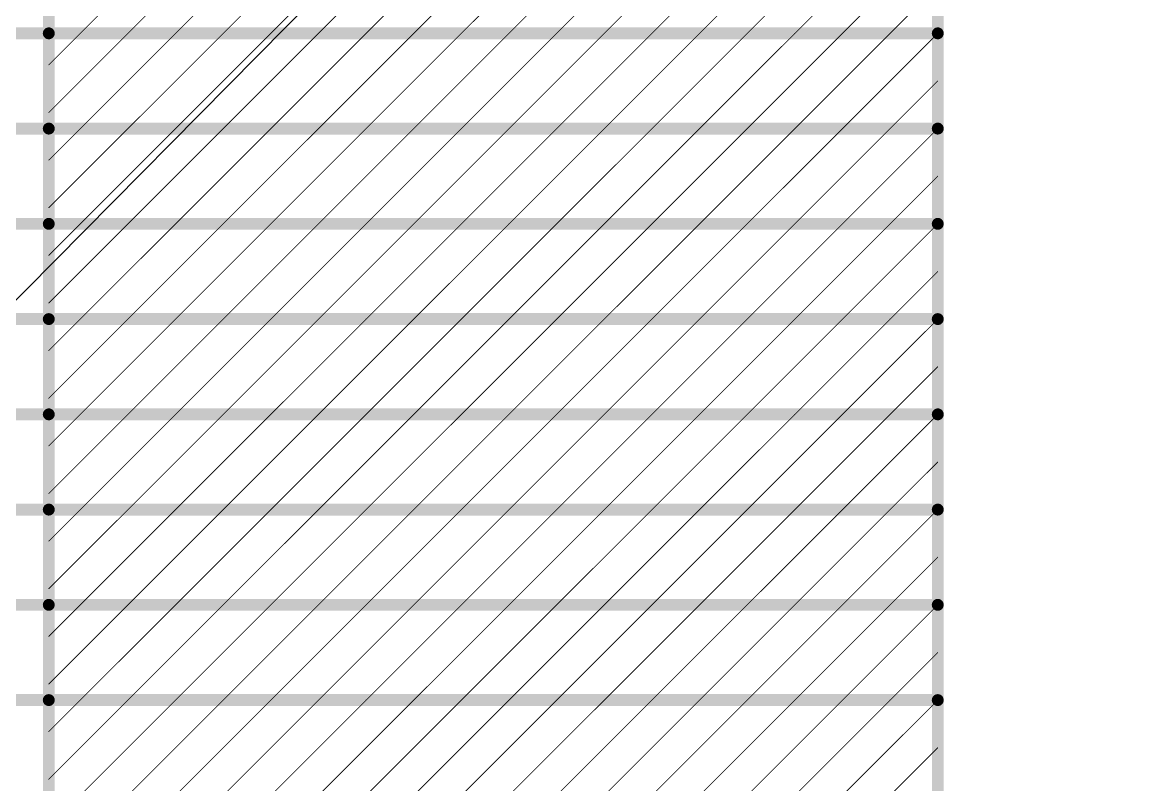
# Model space of a CAD drawing. Header units: inches. Extents: x 0 to 208, y 0 to 213.
# Drawn here: x 3.907 to 5.324, y 6.644 to 7.604 of the extents above; entities that cross this region are included whole.
import ezdxf

# ---------------------------------------------------------------- set-up
doc = ezdxf.new("R2010")
doc.units = ezdxf.units.IN
doc.header["$MEASUREMENT"] = 0
doc.layers.add('Bottom Solder', color=6, linetype='Continuous')
doc.layers.add('Dimensions', color=6, linetype='Continuous')

# ---------------------------------------------------------------- blocks, each defined once
blk = doc.blocks.new('P____PAK_SO_8_B_114')
at = {"layer": 'Bottom Solder'}
blk.add_line((-0.0166, 0.0862), (-209.7035, 207.3644), dxfattribs=at)

msp = doc.modelspace()

# ---------------------------------------------------------------- linework, layer by layer
at = {"layer": 'Dimensions'}
for points in [[(3.9397, 5.79, 0.015, 0.015, 0), (3.9397, 8.43, 0.015, 0.015, 0)], [(5.0594, 5.79, 0.015, 0.015, 0), (5.0594, 8.43, 0.015, 0.015, 0)], [(3.9794, 7.59, 0.001, 0.001, 0), (4.0994, 7.71, 0.001, 0.001, 0)], [(4.0394, 7.59, 0.001, 0.001, 0), (4.1594, 7.71, 0.001, 0.001, 0)], [(4.0994, 7.59, 0.001, 0.001, 0), (4.2194, 7.71, 0.001, 0.001, 0)], [(4.1594, 7.59, 0.001, 0.001, 0), (4.2794, 7.71, 0.001, 0.001, 0)], [(4.2194, 7.59, 0.001, 0.001, 0), (4.3394, 7.71, 0.001, 0.001, 0)], [(4.2794, 7.59, 0.001, 0.001, 0), (4.3994, 7.71, 0.001, 0.001, 0)], [(4.3394, 7.59, 0.001, 0.001, 0), (4.4594, 7.71, 0.001, 0.001, 0)], [(4.3994, 7.59, 0.001, 0.001, 0), (4.5194, 7.71, 0.001, 0.001, 0)], [(4.4594, 7.59, 0.001, 0.001, 0), (4.5794, 7.71, 0.001, 0.001, 0)], [(4.5194, 7.59, 0.001, 0.001, 0), (4.6394, 7.71, 0.001, 0.001, 0)], [(4.5794, 7.59, 0.001, 0.001, 0), (4.6994, 7.71, 0.001, 0.001, 0)], [(4.6394, 7.59, 0.001, 0.001, 0), (4.7594, 7.71, 0.001, 0.001, 0)], [(4.6994, 7.59, 0.001, 0.001, 0), (4.8194, 7.71, 0.001, 0.001, 0)], [(4.7594, 7.59, 0.001, 0.001, 0), (4.8794, 7.71, 0.001, 0.001, 0)], [(4.8194, 7.59, 0.001, 0.001, 0), (4.9394, 7.71, 0.001, 0.001, 0)], [(4.8794, 7.59, 0.001, 0.001, 0), (4.9994, 7.71, 0.001, 0.001, 0)], [(4.9394, 7.59, 0.001, 0.001, 0), (5.0594, 7.71, 0.001, 0.001, 0)], [(4.9994, 7.59, 0.001, 0.001, 0), (5.0594, 7.65, 0.001, 0.001, 0)], [(3.3698, 7.59, 0.015, 0.015, 0), (3.9397, 7.59, 0.015, 0.015, 0)], [(3.9397, 7.59, 0.015, 0.015, 0), (5.0594, 7.59, 0.015, 0.015, 0)], [(3.9397, 7.4903, 0.001, 0.001, 0), (4.0394, 7.59, 0.001, 0.001, 0)], [(3.9397, 7.5503, 0.001, 0.001, 0), (3.9794, 7.59, 0.001, 0.001, 0)], [(3.9794, 7.47, 0.001, 0.001, 0), (4.0994, 7.59, 0.001, 0.001, 0)], [(4.0394, 7.47, 0.001, 0.001, 0), (4.1594, 7.59, 0.001, 0.001, 0)], [(4.0994, 7.47, 0.001, 0.001, 0), (4.2194, 7.59, 0.001, 0.001, 0)], [(4.1594, 7.47, 0.001, 0.001, 0), (4.2794, 7.59, 0.001, 0.001, 0)], [(4.2194, 7.47, 0.001, 0.001, 0), (4.3394, 7.59, 0.001, 0.001, 0)], [(4.2794, 7.47, 0.001, 0.001, 0), (4.3994, 7.59, 0.001, 0.001, 0)], [(4.3394, 7.47, 0.001, 0.001, 0), (4.4594, 7.59, 0.001, 0.001, 0)], [(4.3994, 7.47, 0.001, 0.001, 0), (4.5194, 7.59, 0.001, 0.001, 0)], [(4.4594, 7.47, 0.001, 0.001, 0), (4.5794, 7.59, 0.001, 0.001, 0)], [(4.5194, 7.47, 0.001, 0.001, 0), (4.6394, 7.59, 0.001, 0.001, 0)], [(4.5794, 7.47, 0.001, 0.001, 0), (4.6994, 7.59, 0.001, 0.001, 0)], [(4.6394, 7.47, 0.001, 0.001, 0), (4.7594, 7.59, 0.001, 0.001, 0)], [(4.6994, 7.47, 0.001, 0.001, 0), (4.8194, 7.59, 0.001, 0.001, 0)], [(4.7594, 7.47, 0.001, 0.001, 0), (4.8794, 7.59, 0.001, 0.001, 0)], [(4.8194, 7.47, 0.001, 0.001, 0), (4.9394, 7.59, 0.001, 0.001, 0)], [(4.8794, 7.47, 0.001, 0.001, 0), (4.9994, 7.59, 0.001, 0.001, 0)], [(4.9394, 7.47, 0.001, 0.001, 0), (5.0594, 7.59, 0.001, 0.001, 0)], [(4.9994, 7.47, 0.001, 0.001, 0), (5.0594, 7.53, 0.001, 0.001, 0)], [(3.3698, 7.47, 0.015, 0.015, 0), (3.9397, 7.47, 0.015, 0.015, 0)], [(3.9397, 7.47, 0.015, 0.015, 0), (5.0594, 7.47, 0.015, 0.015, 0)], [(3.9397, 7.3703, 0.001, 0.001, 0), (4.0394, 7.47, 0.001, 0.001, 0)], [(3.9397, 7.4303, 0.001, 0.001, 0), (3.9794, 7.47, 0.001, 0.001, 0)], [(3.9794, 7.35, 0.001, 0.001, 0), (4.0994, 7.47, 0.001, 0.001, 0)], [(4.0394, 7.35, 0.001, 0.001, 0), (4.1594, 7.47, 0.001, 0.001, 0)], [(4.0994, 7.35, 0.001, 0.001, 0), (4.2194, 7.47, 0.001, 0.001, 0)], [(4.1594, 7.35, 0.001, 0.001, 0), (4.2794, 7.47, 0.001, 0.001, 0)], [(4.2194, 7.35, 0.001, 0.001, 0), (4.3394, 7.47, 0.001, 0.001, 0)], [(4.2794, 7.35, 0.001, 0.001, 0), (4.3994, 7.47, 0.001, 0.001, 0)], [(4.3394, 7.35, 0.001, 0.001, 0), (4.4594, 7.47, 0.001, 0.001, 0)], [(4.3994, 7.35, 0.001, 0.001, 0), (4.5194, 7.47, 0.001, 0.001, 0)], [(4.4594, 7.35, 0.001, 0.001, 0), (4.5794, 7.47, 0.001, 0.001, 0)], [(4.5194, 7.35, 0.001, 0.001, 0), (4.6394, 7.47, 0.001, 0.001, 0)], [(4.5794, 7.35, 0.001, 0.001, 0), (4.6994, 7.47, 0.001, 0.001, 0)], [(4.6394, 7.35, 0.001, 0.001, 0), (4.7594, 7.47, 0.001, 0.001, 0)], [(4.6994, 7.35, 0.001, 0.001, 0), (4.8194, 7.47, 0.001, 0.001, 0)], [(4.7594, 7.35, 0.001, 0.001, 0), (4.8794, 7.47, 0.001, 0.001, 0)], [(4.8194, 7.35, 0.001, 0.001, 0), (4.9394, 7.47, 0.001, 0.001, 0)], [(4.8794, 7.35, 0.001, 0.001, 0), (4.9994, 7.47, 0.001, 0.001, 0)], [(4.9394, 7.35, 0.001, 0.001, 0), (5.0594, 7.47, 0.001, 0.001, 0)], [(4.9994, 7.35, 0.001, 0.001, 0), (5.0594, 7.41, 0.001, 0.001, 0)], [(3.3698, 7.35, 0.015, 0.015, 0), (3.9397, 7.35, 0.015, 0.015, 0)], [(3.9397, 7.35, 0.015, 0.015, 0), (5.0594, 7.35, 0.015, 0.015, 0)], [(3.9397, 7.2503, 0.001, 0.001, 0), (4.0394, 7.35, 0.001, 0.001, 0)], [(3.9397, 7.3103, 0.001, 0.001, 0), (3.9794, 7.35, 0.001, 0.001, 0)], [(3.9794, 7.23, 0.001, 0.001, 0), (4.0994, 7.35, 0.001, 0.001, 0)], [(4.0394, 7.23, 0.001, 0.001, 0), (4.1594, 7.35, 0.001, 0.001, 0)], [(4.0994, 7.23, 0.001, 0.001, 0), (4.2194, 7.35, 0.001, 0.001, 0)], [(4.1594, 7.23, 0.001, 0.001, 0), (4.2794, 7.35, 0.001, 0.001, 0)], [(4.2194, 7.23, 0.001, 0.001, 0), (4.3394, 7.35, 0.001, 0.001, 0)], [(4.2794, 7.23, 0.001, 0.001, 0), (4.3994, 7.35, 0.001, 0.001, 0)], [(4.3394, 7.23, 0.001, 0.001, 0), (4.4594, 7.35, 0.001, 0.001, 0)], [(4.3994, 7.23, 0.001, 0.001, 0), (4.5194, 7.35, 0.001, 0.001, 0)], [(4.4594, 7.23, 0.001, 0.001, 0), (4.5794, 7.35, 0.001, 0.001, 0)], [(4.5194, 7.23, 0.001, 0.001, 0), (4.6394, 7.35, 0.001, 0.001, 0)], [(4.5794, 7.23, 0.001, 0.001, 0), (4.6994, 7.35, 0.001, 0.001, 0)], [(4.6394, 7.23, 0.001, 0.001, 0), (4.7594, 7.35, 0.001, 0.001, 0)], [(4.6994, 7.23, 0.001, 0.001, 0), (4.8194, 7.35, 0.001, 0.001, 0)], [(4.7594, 7.23, 0.001, 0.001, 0), (4.8794, 7.35, 0.001, 0.001, 0)], [(4.8194, 7.23, 0.001, 0.001, 0), (4.9394, 7.35, 0.001, 0.001, 0)], [(4.8794, 7.23, 0.001, 0.001, 0), (4.9994, 7.35, 0.001, 0.001, 0)], [(4.9394, 7.23, 0.001, 0.001, 0), (5.0594, 7.35, 0.001, 0.001, 0)], [(4.9994, 7.23, 0.001, 0.001, 0), (5.0594, 7.29, 0.001, 0.001, 0)], [(3.3698, 7.23, 0.015, 0.015, 0), (3.9397, 7.23, 0.015, 0.015, 0)], [(3.9397, 7.23, 0.015, 0.015, 0), (5.0594, 7.23, 0.015, 0.015, 0)], [(3.9397, 7.1303, 0.001, 0.001, 0), (4.0394, 7.23, 0.001, 0.001, 0)], [(3.9397, 7.1903, 0.001, 0.001, 0), (3.9794, 7.23, 0.001, 0.001, 0)], [(3.9794, 7.11, 0.001, 0.001, 0), (4.0994, 7.23, 0.001, 0.001, 0)], [(4.0394, 7.11, 0.001, 0.001, 0), (4.1594, 7.23, 0.001, 0.001, 0)], [(4.0994, 7.11, 0.001, 0.001, 0), (4.2194, 7.23, 0.001, 0.001, 0)], [(4.1594, 7.11, 0.001, 0.001, 0), (4.2794, 7.23, 0.001, 0.001, 0)], [(4.2194, 7.11, 0.001, 0.001, 0), (4.3394, 7.23, 0.001, 0.001, 0)], [(4.2794, 7.11, 0.001, 0.001, 0), (4.3994, 7.23, 0.001, 0.001, 0)], [(4.3394, 7.11, 0.001, 0.001, 0), (4.4594, 7.23, 0.001, 0.001, 0)], [(4.3994, 7.11, 0.001, 0.001, 0), (4.5194, 7.23, 0.001, 0.001, 0)], [(4.4594, 7.11, 0.001, 0.001, 0), (4.5794, 7.23, 0.001, 0.001, 0)], [(4.5194, 7.11, 0.001, 0.001, 0), (4.6394, 7.23, 0.001, 0.001, 0)], [(4.5794, 7.11, 0.001, 0.001, 0), (4.6994, 7.23, 0.001, 0.001, 0)], [(4.6394, 7.11, 0.001, 0.001, 0), (4.7594, 7.23, 0.001, 0.001, 0)], [(4.6994, 7.11, 0.001, 0.001, 0), (4.8194, 7.23, 0.001, 0.001, 0)], [(4.7594, 7.11, 0.001, 0.001, 0), (4.8794, 7.23, 0.001, 0.001, 0)], [(4.8194, 7.11, 0.001, 0.001, 0), (4.9394, 7.23, 0.001, 0.001, 0)], [(4.8794, 7.11, 0.001, 0.001, 0), (4.9994, 7.23, 0.001, 0.001, 0)], [(4.9394, 7.11, 0.001, 0.001, 0), (5.0594, 7.23, 0.001, 0.001, 0)], [(4.9994, 7.11, 0.001, 0.001, 0), (5.0594, 7.17, 0.001, 0.001, 0)], [(3.3698, 7.11, 0.015, 0.015, 0), (3.9397, 7.11, 0.015, 0.015, 0)], [(3.9397, 7.11, 0.015, 0.015, 0), (5.0594, 7.11, 0.015, 0.015, 0)], [(3.9397, 7.0103, 0.001, 0.001, 0), (4.0394, 7.11, 0.001, 0.001, 0)], [(3.9397, 7.0703, 0.001, 0.001, 0), (3.9794, 7.11, 0.001, 0.001, 0)], [(3.9794, 6.99, 0.001, 0.001, 0), (4.0994, 7.11, 0.001, 0.001, 0)], [(4.0394, 6.99, 0.001, 0.001, 0), (4.1594, 7.11, 0.001, 0.001, 0)], [(4.0994, 6.99, 0.001, 0.001, 0), (4.2194, 7.11, 0.001, 0.001, 0)], [(4.1594, 6.99, 0.001, 0.001, 0), (4.2794, 7.11, 0.001, 0.001, 0)], [(4.2194, 6.99, 0.001, 0.001, 0), (4.3394, 7.11, 0.001, 0.001, 0)], [(4.2794, 6.99, 0.001, 0.001, 0), (4.3994, 7.11, 0.001, 0.001, 0)], [(4.3394, 6.99, 0.001, 0.001, 0), (4.4594, 7.11, 0.001, 0.001, 0)], [(4.3994, 6.99, 0.001, 0.001, 0), (4.5194, 7.11, 0.001, 0.001, 0)], [(4.4594, 6.99, 0.001, 0.001, 0), (4.5794, 7.11, 0.001, 0.001, 0)], [(4.5194, 6.99, 0.001, 0.001, 0), (4.6394, 7.11, 0.001, 0.001, 0)], [(4.5794, 6.99, 0.001, 0.001, 0), (4.6994, 7.11, 0.001, 0.001, 0)], [(4.6394, 6.99, 0.001, 0.001, 0), (4.7594, 7.11, 0.001, 0.001, 0)], [(4.6994, 6.99, 0.001, 0.001, 0), (4.8194, 7.11, 0.001, 0.001, 0)], [(4.7594, 6.99, 0.001, 0.001, 0), (4.8794, 7.11, 0.001, 0.001, 0)], [(4.8194, 6.99, 0.001, 0.001, 0), (4.9394, 7.11, 0.001, 0.001, 0)], [(4.8794, 6.99, 0.001, 0.001, 0), (4.9994, 7.11, 0.001, 0.001, 0)], [(4.9394, 6.99, 0.001, 0.001, 0), (5.0594, 7.11, 0.001, 0.001, 0)], [(4.9994, 6.99, 0.001, 0.001, 0), (5.0594, 7.05, 0.001, 0.001, 0)], [(3.3698, 6.99, 0.015, 0.015, 0), (3.9397, 6.99, 0.015, 0.015, 0)], [(3.9397, 6.99, 0.015, 0.015, 0), (5.0594, 6.99, 0.015, 0.015, 0)], [(3.9397, 6.8903, 0.001, 0.001, 0), (4.0394, 6.99, 0.001, 0.001, 0)], [(3.9397, 6.9503, 0.001, 0.001, 0), (3.9794, 6.99, 0.001, 0.001, 0)], [(3.9794, 6.87, 0.001, 0.001, 0), (4.0994, 6.99, 0.001, 0.001, 0)], [(4.0394, 6.87, 0.001, 0.001, 0), (4.1594, 6.99, 0.001, 0.001, 0)], [(4.0994, 6.87, 0.001, 0.001, 0), (4.2194, 6.99, 0.001, 0.001, 0)], [(4.1594, 6.87, 0.001, 0.001, 0), (4.2794, 6.99, 0.001, 0.001, 0)], [(4.2194, 6.87, 0.001, 0.001, 0), (4.3394, 6.99, 0.001, 0.001, 0)], [(4.2794, 6.87, 0.001, 0.001, 0), (4.3994, 6.99, 0.001, 0.001, 0)], [(4.3394, 6.87, 0.001, 0.001, 0), (4.4594, 6.99, 0.001, 0.001, 0)], [(4.3994, 6.87, 0.001, 0.001, 0), (4.5194, 6.99, 0.001, 0.001, 0)], [(4.4594, 6.87, 0.001, 0.001, 0), (4.5794, 6.99, 0.001, 0.001, 0)], [(4.5194, 6.87, 0.001, 0.001, 0), (4.6394, 6.99, 0.001, 0.001, 0)], [(4.5794, 6.87, 0.001, 0.001, 0), (4.6994, 6.99, 0.001, 0.001, 0)], [(4.6394, 6.87, 0.001, 0.001, 0), (4.7594, 6.99, 0.001, 0.001, 0)], [(4.6994, 6.87, 0.001, 0.001, 0), (4.8194, 6.99, 0.001, 0.001, 0)], [(4.7594, 6.87, 0.001, 0.001, 0), (4.8794, 6.99, 0.001, 0.001, 0)], [(4.8194, 6.87, 0.001, 0.001, 0), (4.9394, 6.99, 0.001, 0.001, 0)], [(4.8794, 6.87, 0.001, 0.001, 0), (4.9994, 6.99, 0.001, 0.001, 0)], [(4.9394, 6.87, 0.001, 0.001, 0), (5.0594, 6.99, 0.001, 0.001, 0)], [(4.9994, 6.87, 0.001, 0.001, 0), (5.0594, 6.93, 0.001, 0.001, 0)], [(3.3698, 6.87, 0.015, 0.015, 0), (3.9397, 6.87, 0.015, 0.015, 0)], [(3.9397, 6.87, 0.015, 0.015, 0), (5.0594, 6.87, 0.015, 0.015, 0)], [(3.9397, 6.7703, 0.001, 0.001, 0), (4.0394, 6.87, 0.001, 0.001, 0)], [(3.9397, 6.8303, 0.001, 0.001, 0), (3.9794, 6.87, 0.001, 0.001, 0)], [(3.9794, 6.75, 0.001, 0.001, 0), (4.0994, 6.87, 0.001, 0.001, 0)], [(4.0394, 6.75, 0.001, 0.001, 0), (4.1594, 6.87, 0.001, 0.001, 0)], [(4.0994, 6.75, 0.001, 0.001, 0), (4.2194, 6.87, 0.001, 0.001, 0)], [(4.1594, 6.75, 0.001, 0.001, 0), (4.2794, 6.87, 0.001, 0.001, 0)], [(4.2194, 6.75, 0.001, 0.001, 0), (4.3394, 6.87, 0.001, 0.001, 0)], [(4.2794, 6.75, 0.001, 0.001, 0), (4.3994, 6.87, 0.001, 0.001, 0)], [(4.3394, 6.75, 0.001, 0.001, 0), (4.4594, 6.87, 0.001, 0.001, 0)], [(4.3994, 6.75, 0.001, 0.001, 0), (4.5194, 6.87, 0.001, 0.001, 0)], [(4.4594, 6.75, 0.001, 0.001, 0), (4.5794, 6.87, 0.001, 0.001, 0)], [(4.5194, 6.75, 0.001, 0.001, 0), (4.6394, 6.87, 0.001, 0.001, 0)], [(4.5794, 6.75, 0.001, 0.001, 0), (4.6994, 6.87, 0.001, 0.001, 0)], [(4.6394, 6.75, 0.001, 0.001, 0), (4.7594, 6.87, 0.001, 0.001, 0)], [(4.6994, 6.75, 0.001, 0.001, 0), (4.8194, 6.87, 0.001, 0.001, 0)], [(4.7594, 6.75, 0.001, 0.001, 0), (4.8794, 6.87, 0.001, 0.001, 0)], [(4.8194, 6.75, 0.001, 0.001, 0), (4.9394, 6.87, 0.001, 0.001, 0)], [(4.8794, 6.75, 0.001, 0.001, 0), (4.9994, 6.87, 0.001, 0.001, 0)], [(4.9394, 6.75, 0.001, 0.001, 0), (5.0594, 6.87, 0.001, 0.001, 0)], [(4.9994, 6.75, 0.001, 0.001, 0), (5.0594, 6.81, 0.001, 0.001, 0)], [(3.3698, 6.75, 0.015, 0.015, 0), (3.9397, 6.75, 0.015, 0.015, 0)], [(3.9397, 6.75, 0.015, 0.015, 0), (5.0594, 6.75, 0.015, 0.015, 0)], [(3.9397, 6.6503, 0.001, 0.001, 0), (4.0394, 6.75, 0.001, 0.001, 0)], [(3.9397, 6.7103, 0.001, 0.001, 0), (3.9794, 6.75, 0.001, 0.001, 0)], [(3.9794, 6.63, 0.001, 0.001, 0), (4.0994, 6.75, 0.001, 0.001, 0)], [(4.0394, 6.63, 0.001, 0.001, 0), (4.1594, 6.75, 0.001, 0.001, 0)], [(4.0994, 6.63, 0.001, 0.001, 0), (4.2194, 6.75, 0.001, 0.001, 0)], [(4.1594, 6.63, 0.001, 0.001, 0), (4.2794, 6.75, 0.001, 0.001, 0)], [(4.2194, 6.63, 0.001, 0.001, 0), (4.3394, 6.75, 0.001, 0.001, 0)], [(4.2794, 6.63, 0.001, 0.001, 0), (4.3994, 6.75, 0.001, 0.001, 0)], [(4.3394, 6.63, 0.001, 0.001, 0), (4.4594, 6.75, 0.001, 0.001, 0)], [(4.3994, 6.63, 0.001, 0.001, 0), (4.5194, 6.75, 0.001, 0.001, 0)], [(4.4594, 6.63, 0.001, 0.001, 0), (4.5794, 6.75, 0.001, 0.001, 0)], [(4.5194, 6.63, 0.001, 0.001, 0), (4.6394, 6.75, 0.001, 0.001, 0)], [(4.5794, 6.63, 0.001, 0.001, 0), (4.6994, 6.75, 0.001, 0.001, 0)], [(4.6394, 6.63, 0.001, 0.001, 0), (4.7594, 6.75, 0.001, 0.001, 0)], [(4.6994, 6.63, 0.001, 0.001, 0), (4.8194, 6.75, 0.001, 0.001, 0)], [(4.7594, 6.63, 0.001, 0.001, 0), (4.8794, 6.75, 0.001, 0.001, 0)], [(4.8194, 6.63, 0.001, 0.001, 0), (4.9394, 6.75, 0.001, 0.001, 0)], [(4.8794, 6.63, 0.001, 0.001, 0), (4.9994, 6.75, 0.001, 0.001, 0)], [(4.9394, 6.63, 0.001, 0.001, 0), (5.0594, 6.75, 0.001, 0.001, 0)], [(4.9994, 6.63, 0.001, 0.001, 0), (5.0594, 6.69, 0.001, 0.001, 0)]]:
    msp.add_lwpolyline(points, format="xyseb", dxfattribs=at)
for points in [[(3.9359, 7.59, 0.0075, 0.0075, 1), (3.9434, 7.59, 0.0075, 0.0075, 1)], [(3.9359, 7.59, 0.0075, 0.0075, 1), (3.9434, 7.59, 0.0075, 0.0075, 1)], [(5.0556, 7.59, 0.0075, 0.0075, 1), (5.0631, 7.59, 0.0075, 0.0075, 1)], [(3.9791, 7.59, 0.0005, 0.0005, 1), (3.9796, 7.59, 0.0005, 0.0005, 1)], [(3.9791, 7.59, 0.0005, 0.0005, 1), (3.9796, 7.59, 0.0005, 0.0005, 1)], [(4.0391, 7.59, 0.0005, 0.0005, 1), (4.0396, 7.59, 0.0005, 0.0005, 1)], [(4.0391, 7.59, 0.0005, 0.0005, 1), (4.0396, 7.59, 0.0005, 0.0005, 1)], [(4.0991, 7.59, 0.0005, 0.0005, 1), (4.0996, 7.59, 0.0005, 0.0005, 1)], [(4.0991, 7.59, 0.0005, 0.0005, 1), (4.0996, 7.59, 0.0005, 0.0005, 1)], [(4.1591, 7.59, 0.0005, 0.0005, 1), (4.1596, 7.59, 0.0005, 0.0005, 1)], [(4.1591, 7.59, 0.0005, 0.0005, 1), (4.1596, 7.59, 0.0005, 0.0005, 1)], [(4.2191, 7.59, 0.0005, 0.0005, 1), (4.2196, 7.59, 0.0005, 0.0005, 1)], [(4.2191, 7.59, 0.0005, 0.0005, 1), (4.2196, 7.59, 0.0005, 0.0005, 1)], [(4.2791, 7.59, 0.0005, 0.0005, 1), (4.2796, 7.59, 0.0005, 0.0005, 1)], [(4.2791, 7.59, 0.0005, 0.0005, 1), (4.2796, 7.59, 0.0005, 0.0005, 1)], [(4.3391, 7.59, 0.0005, 0.0005, 1), (4.3396, 7.59, 0.0005, 0.0005, 1)], [(4.3391, 7.59, 0.0005, 0.0005, 1), (4.3396, 7.59, 0.0005, 0.0005, 1)], [(4.3991, 7.59, 0.0005, 0.0005, 1), (4.3996, 7.59, 0.0005, 0.0005, 1)], [(4.3991, 7.59, 0.0005, 0.0005, 1), (4.3996, 7.59, 0.0005, 0.0005, 1)], [(4.4591, 7.59, 0.0005, 0.0005, 1), (4.4596, 7.59, 0.0005, 0.0005, 1)], [(4.4591, 7.59, 0.0005, 0.0005, 1), (4.4596, 7.59, 0.0005, 0.0005, 1)], [(4.5191, 7.59, 0.0005, 0.0005, 1), (4.5196, 7.59, 0.0005, 0.0005, 1)], [(4.5191, 7.59, 0.0005, 0.0005, 1), (4.5196, 7.59, 0.0005, 0.0005, 1)], [(4.5791, 7.59, 0.0005, 0.0005, 1), (4.5796, 7.59, 0.0005, 0.0005, 1)], [(4.5791, 7.59, 0.0005, 0.0005, 1), (4.5796, 7.59, 0.0005, 0.0005, 1)], [(4.6391, 7.59, 0.0005, 0.0005, 1), (4.6396, 7.59, 0.0005, 0.0005, 1)], [(4.6391, 7.59, 0.0005, 0.0005, 1), (4.6396, 7.59, 0.0005, 0.0005, 1)], [(4.6991, 7.59, 0.0005, 0.0005, 1), (4.6996, 7.59, 0.0005, 0.0005, 1)], [(4.6991, 7.59, 0.0005, 0.0005, 1), (4.6996, 7.59, 0.0005, 0.0005, 1)], [(4.7591, 7.59, 0.0005, 0.0005, 1), (4.7596, 7.59, 0.0005, 0.0005, 1)], [(4.7591, 7.59, 0.0005, 0.0005, 1), (4.7596, 7.59, 0.0005, 0.0005, 1)], [(4.8191, 7.59, 0.0005, 0.0005, 1), (4.8196, 7.59, 0.0005, 0.0005, 1)], [(4.8191, 7.59, 0.0005, 0.0005, 1), (4.8196, 7.59, 0.0005, 0.0005, 1)], [(4.8791, 7.59, 0.0005, 0.0005, 1), (4.8796, 7.59, 0.0005, 0.0005, 1)], [(4.8791, 7.59, 0.0005, 0.0005, 1), (4.8796, 7.59, 0.0005, 0.0005, 1)], [(4.9391, 7.59, 0.0005, 0.0005, 1), (4.9396, 7.59, 0.0005, 0.0005, 1)], [(4.9391, 7.59, 0.0005, 0.0005, 1), (4.9396, 7.59, 0.0005, 0.0005, 1)], [(4.9991, 7.59, 0.0005, 0.0005, 1), (4.9996, 7.59, 0.0005, 0.0005, 1)], [(4.9991, 7.59, 0.0005, 0.0005, 1), (4.9996, 7.59, 0.0005, 0.0005, 1)], [(5.0591, 7.59, 0.0005, 0.0005, 1), (5.0596, 7.59, 0.0005, 0.0005, 1)], [(3.9394, 7.5503, 0.0005, 0.0005, 1), (3.9399, 7.5503, 0.0005, 0.0005, 1)], [(5.0591, 7.53, 0.0005, 0.0005, 1), (5.0596, 7.53, 0.0005, 0.0005, 1)], [(3.9394, 7.4903, 0.0005, 0.0005, 1), (3.9399, 7.4903, 0.0005, 0.0005, 1)], [(3.9359, 7.47, 0.0075, 0.0075, 1), (3.9434, 7.47, 0.0075, 0.0075, 1)], [(3.9359, 7.47, 0.0075, 0.0075, 1), (3.9434, 7.47, 0.0075, 0.0075, 1)], [(3.9791, 7.47, 0.0005, 0.0005, 1), (3.9796, 7.47, 0.0005, 0.0005, 1)], [(3.9791, 7.47, 0.0005, 0.0005, 1), (3.9796, 7.47, 0.0005, 0.0005, 1)], [(4.0391, 7.47, 0.0005, 0.0005, 1), (4.0396, 7.47, 0.0005, 0.0005, 1)], [(4.0391, 7.47, 0.0005, 0.0005, 1), (4.0396, 7.47, 0.0005, 0.0005, 1)], [(4.0991, 7.47, 0.0005, 0.0005, 1), (4.0996, 7.47, 0.0005, 0.0005, 1)], [(4.0991, 7.47, 0.0005, 0.0005, 1), (4.0996, 7.47, 0.0005, 0.0005, 1)], [(4.1591, 7.47, 0.0005, 0.0005, 1), (4.1596, 7.47, 0.0005, 0.0005, 1)], [(4.1591, 7.47, 0.0005, 0.0005, 1), (4.1596, 7.47, 0.0005, 0.0005, 1)], [(4.2191, 7.47, 0.0005, 0.0005, 1), (4.2196, 7.47, 0.0005, 0.0005, 1)], [(4.2191, 7.47, 0.0005, 0.0005, 1), (4.2196, 7.47, 0.0005, 0.0005, 1)], [(4.2791, 7.47, 0.0005, 0.0005, 1), (4.2796, 7.47, 0.0005, 0.0005, 1)], [(4.2791, 7.47, 0.0005, 0.0005, 1), (4.2796, 7.47, 0.0005, 0.0005, 1)], [(4.3391, 7.47, 0.0005, 0.0005, 1), (4.3396, 7.47, 0.0005, 0.0005, 1)], [(4.3391, 7.47, 0.0005, 0.0005, 1), (4.3396, 7.47, 0.0005, 0.0005, 1)], [(4.3991, 7.47, 0.0005, 0.0005, 1), (4.3996, 7.47, 0.0005, 0.0005, 1)], [(4.3991, 7.47, 0.0005, 0.0005, 1), (4.3996, 7.47, 0.0005, 0.0005, 1)], [(4.4591, 7.47, 0.0005, 0.0005, 1), (4.4596, 7.47, 0.0005, 0.0005, 1)], [(4.4591, 7.47, 0.0005, 0.0005, 1), (4.4596, 7.47, 0.0005, 0.0005, 1)], [(4.5191, 7.47, 0.0005, 0.0005, 1), (4.5196, 7.47, 0.0005, 0.0005, 1)], [(4.5191, 7.47, 0.0005, 0.0005, 1), (4.5196, 7.47, 0.0005, 0.0005, 1)], [(4.5791, 7.47, 0.0005, 0.0005, 1), (4.5796, 7.47, 0.0005, 0.0005, 1)], [(4.5791, 7.47, 0.0005, 0.0005, 1), (4.5796, 7.47, 0.0005, 0.0005, 1)], [(4.6391, 7.47, 0.0005, 0.0005, 1), (4.6396, 7.47, 0.0005, 0.0005, 1)], [(4.6391, 7.47, 0.0005, 0.0005, 1), (4.6396, 7.47, 0.0005, 0.0005, 1)], [(4.6991, 7.47, 0.0005, 0.0005, 1), (4.6996, 7.47, 0.0005, 0.0005, 1)], [(4.6991, 7.47, 0.0005, 0.0005, 1), (4.6996, 7.47, 0.0005, 0.0005, 1)], [(4.7591, 7.47, 0.0005, 0.0005, 1), (4.7596, 7.47, 0.0005, 0.0005, 1)], [(4.7591, 7.47, 0.0005, 0.0005, 1), (4.7596, 7.47, 0.0005, 0.0005, 1)], [(4.8191, 7.47, 0.0005, 0.0005, 1), (4.8196, 7.47, 0.0005, 0.0005, 1)], [(4.8191, 7.47, 0.0005, 0.0005, 1), (4.8196, 7.47, 0.0005, 0.0005, 1)], [(4.8791, 7.47, 0.0005, 0.0005, 1), (4.8796, 7.47, 0.0005, 0.0005, 1)], [(4.8791, 7.47, 0.0005, 0.0005, 1), (4.8796, 7.47, 0.0005, 0.0005, 1)], [(4.9391, 7.47, 0.0005, 0.0005, 1), (4.9396, 7.47, 0.0005, 0.0005, 1)], [(4.9391, 7.47, 0.0005, 0.0005, 1), (4.9396, 7.47, 0.0005, 0.0005, 1)], [(4.9991, 7.47, 0.0005, 0.0005, 1), (4.9996, 7.47, 0.0005, 0.0005, 1)], [(4.9991, 7.47, 0.0005, 0.0005, 1), (4.9996, 7.47, 0.0005, 0.0005, 1)], [(5.0556, 7.47, 0.0075, 0.0075, 1), (5.0631, 7.47, 0.0075, 0.0075, 1)], [(5.0591, 7.47, 0.0005, 0.0005, 1), (5.0596, 7.47, 0.0005, 0.0005, 1)], [(3.9394, 7.4303, 0.0005, 0.0005, 1), (3.9399, 7.4303, 0.0005, 0.0005, 1)], [(5.0591, 7.41, 0.0005, 0.0005, 1), (5.0596, 7.41, 0.0005, 0.0005, 1)], [(3.9394, 7.3703, 0.0005, 0.0005, 1), (3.9399, 7.3703, 0.0005, 0.0005, 1)], [(3.9359, 7.35, 0.0075, 0.0075, 1), (3.9434, 7.35, 0.0075, 0.0075, 1)], [(3.9359, 7.35, 0.0075, 0.0075, 1), (3.9434, 7.35, 0.0075, 0.0075, 1)], [(5.0556, 7.35, 0.0075, 0.0075, 1), (5.0631, 7.35, 0.0075, 0.0075, 1)], [(3.9791, 7.35, 0.0005, 0.0005, 1), (3.9796, 7.35, 0.0005, 0.0005, 1)], [(3.9791, 7.35, 0.0005, 0.0005, 1), (3.9796, 7.35, 0.0005, 0.0005, 1)], [(4.0391, 7.35, 0.0005, 0.0005, 1), (4.0396, 7.35, 0.0005, 0.0005, 1)], [(4.0391, 7.35, 0.0005, 0.0005, 1), (4.0396, 7.35, 0.0005, 0.0005, 1)], [(4.0991, 7.35, 0.0005, 0.0005, 1), (4.0996, 7.35, 0.0005, 0.0005, 1)], [(4.0991, 7.35, 0.0005, 0.0005, 1), (4.0996, 7.35, 0.0005, 0.0005, 1)], [(4.1591, 7.35, 0.0005, 0.0005, 1), (4.1596, 7.35, 0.0005, 0.0005, 1)], [(4.1591, 7.35, 0.0005, 0.0005, 1), (4.1596, 7.35, 0.0005, 0.0005, 1)], [(4.2191, 7.35, 0.0005, 0.0005, 1), (4.2196, 7.35, 0.0005, 0.0005, 1)], [(4.2191, 7.35, 0.0005, 0.0005, 1), (4.2196, 7.35, 0.0005, 0.0005, 1)], [(4.2791, 7.35, 0.0005, 0.0005, 1), (4.2796, 7.35, 0.0005, 0.0005, 1)], [(4.2791, 7.35, 0.0005, 0.0005, 1), (4.2796, 7.35, 0.0005, 0.0005, 1)], [(4.3391, 7.35, 0.0005, 0.0005, 1), (4.3396, 7.35, 0.0005, 0.0005, 1)], [(4.3391, 7.35, 0.0005, 0.0005, 1), (4.3396, 7.35, 0.0005, 0.0005, 1)], [(4.3991, 7.35, 0.0005, 0.0005, 1), (4.3996, 7.35, 0.0005, 0.0005, 1)], [(4.3991, 7.35, 0.0005, 0.0005, 1), (4.3996, 7.35, 0.0005, 0.0005, 1)], [(4.4591, 7.35, 0.0005, 0.0005, 1), (4.4596, 7.35, 0.0005, 0.0005, 1)], [(4.4591, 7.35, 0.0005, 0.0005, 1), (4.4596, 7.35, 0.0005, 0.0005, 1)], [(4.5191, 7.35, 0.0005, 0.0005, 1), (4.5196, 7.35, 0.0005, 0.0005, 1)], [(4.5191, 7.35, 0.0005, 0.0005, 1), (4.5196, 7.35, 0.0005, 0.0005, 1)], [(4.5791, 7.35, 0.0005, 0.0005, 1), (4.5796, 7.35, 0.0005, 0.0005, 1)], [(4.5791, 7.35, 0.0005, 0.0005, 1), (4.5796, 7.35, 0.0005, 0.0005, 1)], [(4.6391, 7.35, 0.0005, 0.0005, 1), (4.6396, 7.35, 0.0005, 0.0005, 1)], [(4.6391, 7.35, 0.0005, 0.0005, 1), (4.6396, 7.35, 0.0005, 0.0005, 1)], [(4.6991, 7.35, 0.0005, 0.0005, 1), (4.6996, 7.35, 0.0005, 0.0005, 1)], [(4.6991, 7.35, 0.0005, 0.0005, 1), (4.6996, 7.35, 0.0005, 0.0005, 1)], [(4.7591, 7.35, 0.0005, 0.0005, 1), (4.7596, 7.35, 0.0005, 0.0005, 1)], [(4.7591, 7.35, 0.0005, 0.0005, 1), (4.7596, 7.35, 0.0005, 0.0005, 1)], [(4.8191, 7.35, 0.0005, 0.0005, 1), (4.8196, 7.35, 0.0005, 0.0005, 1)], [(4.8191, 7.35, 0.0005, 0.0005, 1), (4.8196, 7.35, 0.0005, 0.0005, 1)], [(4.8791, 7.35, 0.0005, 0.0005, 1), (4.8796, 7.35, 0.0005, 0.0005, 1)], [(4.8791, 7.35, 0.0005, 0.0005, 1), (4.8796, 7.35, 0.0005, 0.0005, 1)], [(4.9391, 7.35, 0.0005, 0.0005, 1), (4.9396, 7.35, 0.0005, 0.0005, 1)], [(4.9391, 7.35, 0.0005, 0.0005, 1), (4.9396, 7.35, 0.0005, 0.0005, 1)], [(4.9991, 7.35, 0.0005, 0.0005, 1), (4.9996, 7.35, 0.0005, 0.0005, 1)], [(4.9991, 7.35, 0.0005, 0.0005, 1), (4.9996, 7.35, 0.0005, 0.0005, 1)], [(5.0591, 7.35, 0.0005, 0.0005, 1), (5.0596, 7.35, 0.0005, 0.0005, 1)], [(3.9394, 7.3103, 0.0005, 0.0005, 1), (3.9399, 7.3103, 0.0005, 0.0005, 1)], [(5.0591, 7.29, 0.0005, 0.0005, 1), (5.0596, 7.29, 0.0005, 0.0005, 1)], [(3.9394, 7.2503, 0.0005, 0.0005, 1), (3.9399, 7.2503, 0.0005, 0.0005, 1)], [(3.9359, 7.23, 0.0075, 0.0075, 1), (3.9434, 7.23, 0.0075, 0.0075, 1)], [(3.9359, 7.23, 0.0075, 0.0075, 1), (3.9434, 7.23, 0.0075, 0.0075, 1)], [(3.9791, 7.23, 0.0005, 0.0005, 1), (3.9796, 7.23, 0.0005, 0.0005, 1)], [(3.9791, 7.23, 0.0005, 0.0005, 1), (3.9796, 7.23, 0.0005, 0.0005, 1)], [(4.0391, 7.23, 0.0005, 0.0005, 1), (4.0396, 7.23, 0.0005, 0.0005, 1)], [(4.0391, 7.23, 0.0005, 0.0005, 1), (4.0396, 7.23, 0.0005, 0.0005, 1)], [(4.0991, 7.23, 0.0005, 0.0005, 1), (4.0996, 7.23, 0.0005, 0.0005, 1)], [(4.0991, 7.23, 0.0005, 0.0005, 1), (4.0996, 7.23, 0.0005, 0.0005, 1)], [(4.1591, 7.23, 0.0005, 0.0005, 1), (4.1596, 7.23, 0.0005, 0.0005, 1)], [(4.1591, 7.23, 0.0005, 0.0005, 1), (4.1596, 7.23, 0.0005, 0.0005, 1)], [(4.2191, 7.23, 0.0005, 0.0005, 1), (4.2196, 7.23, 0.0005, 0.0005, 1)], [(4.2191, 7.23, 0.0005, 0.0005, 1), (4.2196, 7.23, 0.0005, 0.0005, 1)], [(4.2791, 7.23, 0.0005, 0.0005, 1), (4.2796, 7.23, 0.0005, 0.0005, 1)], [(4.2791, 7.23, 0.0005, 0.0005, 1), (4.2796, 7.23, 0.0005, 0.0005, 1)], [(4.3391, 7.23, 0.0005, 0.0005, 1), (4.3396, 7.23, 0.0005, 0.0005, 1)], [(4.3391, 7.23, 0.0005, 0.0005, 1), (4.3396, 7.23, 0.0005, 0.0005, 1)], [(4.3991, 7.23, 0.0005, 0.0005, 1), (4.3996, 7.23, 0.0005, 0.0005, 1)], [(4.3991, 7.23, 0.0005, 0.0005, 1), (4.3996, 7.23, 0.0005, 0.0005, 1)], [(4.4591, 7.23, 0.0005, 0.0005, 1), (4.4596, 7.23, 0.0005, 0.0005, 1)], [(4.4591, 7.23, 0.0005, 0.0005, 1), (4.4596, 7.23, 0.0005, 0.0005, 1)], [(4.5191, 7.23, 0.0005, 0.0005, 1), (4.5196, 7.23, 0.0005, 0.0005, 1)], [(4.5191, 7.23, 0.0005, 0.0005, 1), (4.5196, 7.23, 0.0005, 0.0005, 1)], [(4.5791, 7.23, 0.0005, 0.0005, 1), (4.5796, 7.23, 0.0005, 0.0005, 1)], [(4.5791, 7.23, 0.0005, 0.0005, 1), (4.5796, 7.23, 0.0005, 0.0005, 1)], [(4.6391, 7.23, 0.0005, 0.0005, 1), (4.6396, 7.23, 0.0005, 0.0005, 1)], [(4.6391, 7.23, 0.0005, 0.0005, 1), (4.6396, 7.23, 0.0005, 0.0005, 1)], [(4.6991, 7.23, 0.0005, 0.0005, 1), (4.6996, 7.23, 0.0005, 0.0005, 1)], [(4.6991, 7.23, 0.0005, 0.0005, 1), (4.6996, 7.23, 0.0005, 0.0005, 1)], [(4.7591, 7.23, 0.0005, 0.0005, 1), (4.7596, 7.23, 0.0005, 0.0005, 1)], [(4.7591, 7.23, 0.0005, 0.0005, 1), (4.7596, 7.23, 0.0005, 0.0005, 1)], [(4.8191, 7.23, 0.0005, 0.0005, 1), (4.8196, 7.23, 0.0005, 0.0005, 1)], [(4.8191, 7.23, 0.0005, 0.0005, 1), (4.8196, 7.23, 0.0005, 0.0005, 1)], [(4.8791, 7.23, 0.0005, 0.0005, 1), (4.8796, 7.23, 0.0005, 0.0005, 1)], [(4.8791, 7.23, 0.0005, 0.0005, 1), (4.8796, 7.23, 0.0005, 0.0005, 1)], [(4.9391, 7.23, 0.0005, 0.0005, 1), (4.9396, 7.23, 0.0005, 0.0005, 1)], [(4.9391, 7.23, 0.0005, 0.0005, 1), (4.9396, 7.23, 0.0005, 0.0005, 1)], [(4.9991, 7.23, 0.0005, 0.0005, 1), (4.9996, 7.23, 0.0005, 0.0005, 1)], [(4.9991, 7.23, 0.0005, 0.0005, 1), (4.9996, 7.23, 0.0005, 0.0005, 1)], [(5.0556, 7.23, 0.0075, 0.0075, 1), (5.0631, 7.23, 0.0075, 0.0075, 1)], [(5.0591, 7.23, 0.0005, 0.0005, 1), (5.0596, 7.23, 0.0005, 0.0005, 1)], [(3.9394, 7.1903, 0.0005, 0.0005, 1), (3.9399, 7.1903, 0.0005, 0.0005, 1)], [(5.0591, 7.17, 0.0005, 0.0005, 1), (5.0596, 7.17, 0.0005, 0.0005, 1)], [(3.9394, 7.1303, 0.0005, 0.0005, 1), (3.9399, 7.1303, 0.0005, 0.0005, 1)], [(3.9359, 7.11, 0.0075, 0.0075, 1), (3.9434, 7.11, 0.0075, 0.0075, 1)], [(3.9359, 7.11, 0.0075, 0.0075, 1), (3.9434, 7.11, 0.0075, 0.0075, 1)], [(5.0556, 7.11, 0.0075, 0.0075, 1), (5.0631, 7.11, 0.0075, 0.0075, 1)], [(3.9791, 7.11, 0.0005, 0.0005, 1), (3.9796, 7.11, 0.0005, 0.0005, 1)], [(3.9791, 7.11, 0.0005, 0.0005, 1), (3.9796, 7.11, 0.0005, 0.0005, 1)], [(4.0391, 7.11, 0.0005, 0.0005, 1), (4.0396, 7.11, 0.0005, 0.0005, 1)], [(4.0391, 7.11, 0.0005, 0.0005, 1), (4.0396, 7.11, 0.0005, 0.0005, 1)], [(4.0991, 7.11, 0.0005, 0.0005, 1), (4.0996, 7.11, 0.0005, 0.0005, 1)], [(4.0991, 7.11, 0.0005, 0.0005, 1), (4.0996, 7.11, 0.0005, 0.0005, 1)], [(4.1591, 7.11, 0.0005, 0.0005, 1), (4.1596, 7.11, 0.0005, 0.0005, 1)], [(4.1591, 7.11, 0.0005, 0.0005, 1), (4.1596, 7.11, 0.0005, 0.0005, 1)], [(4.2191, 7.11, 0.0005, 0.0005, 1), (4.2196, 7.11, 0.0005, 0.0005, 1)], [(4.2191, 7.11, 0.0005, 0.0005, 1), (4.2196, 7.11, 0.0005, 0.0005, 1)], [(4.2791, 7.11, 0.0005, 0.0005, 1), (4.2796, 7.11, 0.0005, 0.0005, 1)], [(4.2791, 7.11, 0.0005, 0.0005, 1), (4.2796, 7.11, 0.0005, 0.0005, 1)], [(4.3391, 7.11, 0.0005, 0.0005, 1), (4.3396, 7.11, 0.0005, 0.0005, 1)], [(4.3391, 7.11, 0.0005, 0.0005, 1), (4.3396, 7.11, 0.0005, 0.0005, 1)], [(4.3991, 7.11, 0.0005, 0.0005, 1), (4.3996, 7.11, 0.0005, 0.0005, 1)], [(4.3991, 7.11, 0.0005, 0.0005, 1), (4.3996, 7.11, 0.0005, 0.0005, 1)], [(4.4591, 7.11, 0.0005, 0.0005, 1), (4.4596, 7.11, 0.0005, 0.0005, 1)], [(4.4591, 7.11, 0.0005, 0.0005, 1), (4.4596, 7.11, 0.0005, 0.0005, 1)], [(4.5191, 7.11, 0.0005, 0.0005, 1), (4.5196, 7.11, 0.0005, 0.0005, 1)], [(4.5191, 7.11, 0.0005, 0.0005, 1), (4.5196, 7.11, 0.0005, 0.0005, 1)], [(4.5791, 7.11, 0.0005, 0.0005, 1), (4.5796, 7.11, 0.0005, 0.0005, 1)], [(4.5791, 7.11, 0.0005, 0.0005, 1), (4.5796, 7.11, 0.0005, 0.0005, 1)], [(4.6391, 7.11, 0.0005, 0.0005, 1), (4.6396, 7.11, 0.0005, 0.0005, 1)], [(4.6391, 7.11, 0.0005, 0.0005, 1), (4.6396, 7.11, 0.0005, 0.0005, 1)], [(4.6991, 7.11, 0.0005, 0.0005, 1), (4.6996, 7.11, 0.0005, 0.0005, 1)], [(4.6991, 7.11, 0.0005, 0.0005, 1), (4.6996, 7.11, 0.0005, 0.0005, 1)], [(4.7591, 7.11, 0.0005, 0.0005, 1), (4.7596, 7.11, 0.0005, 0.0005, 1)], [(4.7591, 7.11, 0.0005, 0.0005, 1), (4.7596, 7.11, 0.0005, 0.0005, 1)], [(4.8191, 7.11, 0.0005, 0.0005, 1), (4.8196, 7.11, 0.0005, 0.0005, 1)], [(4.8191, 7.11, 0.0005, 0.0005, 1), (4.8196, 7.11, 0.0005, 0.0005, 1)], [(4.8791, 7.11, 0.0005, 0.0005, 1), (4.8796, 7.11, 0.0005, 0.0005, 1)], [(4.8791, 7.11, 0.0005, 0.0005, 1), (4.8796, 7.11, 0.0005, 0.0005, 1)], [(4.9391, 7.11, 0.0005, 0.0005, 1), (4.9396, 7.11, 0.0005, 0.0005, 1)], [(4.9391, 7.11, 0.0005, 0.0005, 1), (4.9396, 7.11, 0.0005, 0.0005, 1)], [(4.9991, 7.11, 0.0005, 0.0005, 1), (4.9996, 7.11, 0.0005, 0.0005, 1)], [(4.9991, 7.11, 0.0005, 0.0005, 1), (4.9996, 7.11, 0.0005, 0.0005, 1)], [(5.0591, 7.11, 0.0005, 0.0005, 1), (5.0596, 7.11, 0.0005, 0.0005, 1)], [(3.9394, 7.0703, 0.0005, 0.0005, 1), (3.9399, 7.0703, 0.0005, 0.0005, 1)], [(5.0591, 7.05, 0.0005, 0.0005, 1), (5.0596, 7.05, 0.0005, 0.0005, 1)], [(3.9394, 7.0103, 0.0005, 0.0005, 1), (3.9399, 7.0103, 0.0005, 0.0005, 1)], [(3.9359, 6.99, 0.0075, 0.0075, 1), (3.9434, 6.99, 0.0075, 0.0075, 1)], [(3.9359, 6.99, 0.0075, 0.0075, 1), (3.9434, 6.99, 0.0075, 0.0075, 1)], [(3.9791, 6.99, 0.0005, 0.0005, 1), (3.9796, 6.99, 0.0005, 0.0005, 1)], [(3.9791, 6.99, 0.0005, 0.0005, 1), (3.9796, 6.99, 0.0005, 0.0005, 1)], [(4.0391, 6.99, 0.0005, 0.0005, 1), (4.0396, 6.99, 0.0005, 0.0005, 1)], [(4.0391, 6.99, 0.0005, 0.0005, 1), (4.0396, 6.99, 0.0005, 0.0005, 1)], [(4.0991, 6.99, 0.0005, 0.0005, 1), (4.0996, 6.99, 0.0005, 0.0005, 1)], [(4.0991, 6.99, 0.0005, 0.0005, 1), (4.0996, 6.99, 0.0005, 0.0005, 1)], [(4.1591, 6.99, 0.0005, 0.0005, 1), (4.1596, 6.99, 0.0005, 0.0005, 1)], [(4.1591, 6.99, 0.0005, 0.0005, 1), (4.1596, 6.99, 0.0005, 0.0005, 1)], [(4.2191, 6.99, 0.0005, 0.0005, 1), (4.2196, 6.99, 0.0005, 0.0005, 1)], [(4.2191, 6.99, 0.0005, 0.0005, 1), (4.2196, 6.99, 0.0005, 0.0005, 1)], [(4.2791, 6.99, 0.0005, 0.0005, 1), (4.2796, 6.99, 0.0005, 0.0005, 1)], [(4.2791, 6.99, 0.0005, 0.0005, 1), (4.2796, 6.99, 0.0005, 0.0005, 1)], [(4.3391, 6.99, 0.0005, 0.0005, 1), (4.3396, 6.99, 0.0005, 0.0005, 1)], [(4.3391, 6.99, 0.0005, 0.0005, 1), (4.3396, 6.99, 0.0005, 0.0005, 1)], [(4.3991, 6.99, 0.0005, 0.0005, 1), (4.3996, 6.99, 0.0005, 0.0005, 1)], [(4.3991, 6.99, 0.0005, 0.0005, 1), (4.3996, 6.99, 0.0005, 0.0005, 1)], [(4.4591, 6.99, 0.0005, 0.0005, 1), (4.4596, 6.99, 0.0005, 0.0005, 1)], [(4.4591, 6.99, 0.0005, 0.0005, 1), (4.4596, 6.99, 0.0005, 0.0005, 1)], [(4.5191, 6.99, 0.0005, 0.0005, 1), (4.5196, 6.99, 0.0005, 0.0005, 1)], [(4.5191, 6.99, 0.0005, 0.0005, 1), (4.5196, 6.99, 0.0005, 0.0005, 1)], [(4.5791, 6.99, 0.0005, 0.0005, 1), (4.5796, 6.99, 0.0005, 0.0005, 1)], [(4.5791, 6.99, 0.0005, 0.0005, 1), (4.5796, 6.99, 0.0005, 0.0005, 1)], [(4.6391, 6.99, 0.0005, 0.0005, 1), (4.6396, 6.99, 0.0005, 0.0005, 1)], [(4.6391, 6.99, 0.0005, 0.0005, 1), (4.6396, 6.99, 0.0005, 0.0005, 1)], [(4.6991, 6.99, 0.0005, 0.0005, 1), (4.6996, 6.99, 0.0005, 0.0005, 1)], [(4.6991, 6.99, 0.0005, 0.0005, 1), (4.6996, 6.99, 0.0005, 0.0005, 1)], [(4.7591, 6.99, 0.0005, 0.0005, 1), (4.7596, 6.99, 0.0005, 0.0005, 1)], [(4.7591, 6.99, 0.0005, 0.0005, 1), (4.7596, 6.99, 0.0005, 0.0005, 1)], [(4.8191, 6.99, 0.0005, 0.0005, 1), (4.8196, 6.99, 0.0005, 0.0005, 1)], [(4.8191, 6.99, 0.0005, 0.0005, 1), (4.8196, 6.99, 0.0005, 0.0005, 1)], [(4.8791, 6.99, 0.0005, 0.0005, 1), (4.8796, 6.99, 0.0005, 0.0005, 1)], [(4.8791, 6.99, 0.0005, 0.0005, 1), (4.8796, 6.99, 0.0005, 0.0005, 1)], [(4.9391, 6.99, 0.0005, 0.0005, 1), (4.9396, 6.99, 0.0005, 0.0005, 1)], [(4.9391, 6.99, 0.0005, 0.0005, 1), (4.9396, 6.99, 0.0005, 0.0005, 1)], [(4.9991, 6.99, 0.0005, 0.0005, 1), (4.9996, 6.99, 0.0005, 0.0005, 1)], [(4.9991, 6.99, 0.0005, 0.0005, 1), (4.9996, 6.99, 0.0005, 0.0005, 1)], [(5.0556, 6.99, 0.0075, 0.0075, 1), (5.0631, 6.99, 0.0075, 0.0075, 1)], [(5.0591, 6.99, 0.0005, 0.0005, 1), (5.0596, 6.99, 0.0005, 0.0005, 1)], [(3.9394, 6.9503, 0.0005, 0.0005, 1), (3.9399, 6.9503, 0.0005, 0.0005, 1)], [(5.0591, 6.93, 0.0005, 0.0005, 1), (5.0596, 6.93, 0.0005, 0.0005, 1)], [(3.9394, 6.8903, 0.0005, 0.0005, 1), (3.9399, 6.8903, 0.0005, 0.0005, 1)], [(3.9359, 6.87, 0.0075, 0.0075, 1), (3.9434, 6.87, 0.0075, 0.0075, 1)], [(3.9359, 6.87, 0.0075, 0.0075, 1), (3.9434, 6.87, 0.0075, 0.0075, 1)], [(5.0556, 6.87, 0.0075, 0.0075, 1), (5.0631, 6.87, 0.0075, 0.0075, 1)], [(3.9791, 6.87, 0.0005, 0.0005, 1), (3.9796, 6.87, 0.0005, 0.0005, 1)], [(3.9791, 6.87, 0.0005, 0.0005, 1), (3.9796, 6.87, 0.0005, 0.0005, 1)], [(4.0391, 6.87, 0.0005, 0.0005, 1), (4.0396, 6.87, 0.0005, 0.0005, 1)], [(4.0391, 6.87, 0.0005, 0.0005, 1), (4.0396, 6.87, 0.0005, 0.0005, 1)], [(4.0991, 6.87, 0.0005, 0.0005, 1), (4.0996, 6.87, 0.0005, 0.0005, 1)], [(4.0991, 6.87, 0.0005, 0.0005, 1), (4.0996, 6.87, 0.0005, 0.0005, 1)], [(4.1591, 6.87, 0.0005, 0.0005, 1), (4.1596, 6.87, 0.0005, 0.0005, 1)], [(4.1591, 6.87, 0.0005, 0.0005, 1), (4.1596, 6.87, 0.0005, 0.0005, 1)], [(4.2191, 6.87, 0.0005, 0.0005, 1), (4.2196, 6.87, 0.0005, 0.0005, 1)], [(4.2191, 6.87, 0.0005, 0.0005, 1), (4.2196, 6.87, 0.0005, 0.0005, 1)], [(4.2791, 6.87, 0.0005, 0.0005, 1), (4.2796, 6.87, 0.0005, 0.0005, 1)], [(4.2791, 6.87, 0.0005, 0.0005, 1), (4.2796, 6.87, 0.0005, 0.0005, 1)], [(4.3391, 6.87, 0.0005, 0.0005, 1), (4.3396, 6.87, 0.0005, 0.0005, 1)], [(4.3391, 6.87, 0.0005, 0.0005, 1), (4.3396, 6.87, 0.0005, 0.0005, 1)], [(4.3991, 6.87, 0.0005, 0.0005, 1), (4.3996, 6.87, 0.0005, 0.0005, 1)], [(4.3991, 6.87, 0.0005, 0.0005, 1), (4.3996, 6.87, 0.0005, 0.0005, 1)], [(4.4591, 6.87, 0.0005, 0.0005, 1), (4.4596, 6.87, 0.0005, 0.0005, 1)], [(4.4591, 6.87, 0.0005, 0.0005, 1), (4.4596, 6.87, 0.0005, 0.0005, 1)], [(4.5191, 6.87, 0.0005, 0.0005, 1), (4.5196, 6.87, 0.0005, 0.0005, 1)], [(4.5191, 6.87, 0.0005, 0.0005, 1), (4.5196, 6.87, 0.0005, 0.0005, 1)], [(4.5791, 6.87, 0.0005, 0.0005, 1), (4.5796, 6.87, 0.0005, 0.0005, 1)], [(4.5791, 6.87, 0.0005, 0.0005, 1), (4.5796, 6.87, 0.0005, 0.0005, 1)], [(4.6391, 6.87, 0.0005, 0.0005, 1), (4.6396, 6.87, 0.0005, 0.0005, 1)], [(4.6391, 6.87, 0.0005, 0.0005, 1), (4.6396, 6.87, 0.0005, 0.0005, 1)], [(4.6991, 6.87, 0.0005, 0.0005, 1), (4.6996, 6.87, 0.0005, 0.0005, 1)], [(4.6991, 6.87, 0.0005, 0.0005, 1), (4.6996, 6.87, 0.0005, 0.0005, 1)], [(4.7591, 6.87, 0.0005, 0.0005, 1), (4.7596, 6.87, 0.0005, 0.0005, 1)], [(4.7591, 6.87, 0.0005, 0.0005, 1), (4.7596, 6.87, 0.0005, 0.0005, 1)], [(4.8191, 6.87, 0.0005, 0.0005, 1), (4.8196, 6.87, 0.0005, 0.0005, 1)], [(4.8191, 6.87, 0.0005, 0.0005, 1), (4.8196, 6.87, 0.0005, 0.0005, 1)], [(4.8791, 6.87, 0.0005, 0.0005, 1), (4.8796, 6.87, 0.0005, 0.0005, 1)], [(4.8791, 6.87, 0.0005, 0.0005, 1), (4.8796, 6.87, 0.0005, 0.0005, 1)], [(4.9391, 6.87, 0.0005, 0.0005, 1), (4.9396, 6.87, 0.0005, 0.0005, 1)], [(4.9391, 6.87, 0.0005, 0.0005, 1), (4.9396, 6.87, 0.0005, 0.0005, 1)], [(4.9991, 6.87, 0.0005, 0.0005, 1), (4.9996, 6.87, 0.0005, 0.0005, 1)], [(4.9991, 6.87, 0.0005, 0.0005, 1), (4.9996, 6.87, 0.0005, 0.0005, 1)], [(5.0591, 6.87, 0.0005, 0.0005, 1), (5.0596, 6.87, 0.0005, 0.0005, 1)], [(3.9394, 6.8303, 0.0005, 0.0005, 1), (3.9399, 6.8303, 0.0005, 0.0005, 1)], [(5.0591, 6.81, 0.0005, 0.0005, 1), (5.0596, 6.81, 0.0005, 0.0005, 1)], [(3.9394, 6.7703, 0.0005, 0.0005, 1), (3.9399, 6.7703, 0.0005, 0.0005, 1)], [(3.9359, 6.75, 0.0075, 0.0075, 1), (3.9434, 6.75, 0.0075, 0.0075, 1)], [(3.9359, 6.75, 0.0075, 0.0075, 1), (3.9434, 6.75, 0.0075, 0.0075, 1)], [(3.9791, 6.75, 0.0005, 0.0005, 1), (3.9796, 6.75, 0.0005, 0.0005, 1)], [(3.9791, 6.75, 0.0005, 0.0005, 1), (3.9796, 6.75, 0.0005, 0.0005, 1)], [(4.0391, 6.75, 0.0005, 0.0005, 1), (4.0396, 6.75, 0.0005, 0.0005, 1)], [(4.0391, 6.75, 0.0005, 0.0005, 1), (4.0396, 6.75, 0.0005, 0.0005, 1)], [(4.0991, 6.75, 0.0005, 0.0005, 1), (4.0996, 6.75, 0.0005, 0.0005, 1)], [(4.0991, 6.75, 0.0005, 0.0005, 1), (4.0996, 6.75, 0.0005, 0.0005, 1)], [(4.1591, 6.75, 0.0005, 0.0005, 1), (4.1596, 6.75, 0.0005, 0.0005, 1)], [(4.1591, 6.75, 0.0005, 0.0005, 1), (4.1596, 6.75, 0.0005, 0.0005, 1)], [(4.2191, 6.75, 0.0005, 0.0005, 1), (4.2196, 6.75, 0.0005, 0.0005, 1)], [(4.2191, 6.75, 0.0005, 0.0005, 1), (4.2196, 6.75, 0.0005, 0.0005, 1)], [(4.2791, 6.75, 0.0005, 0.0005, 1), (4.2796, 6.75, 0.0005, 0.0005, 1)], [(4.2791, 6.75, 0.0005, 0.0005, 1), (4.2796, 6.75, 0.0005, 0.0005, 1)], [(4.3391, 6.75, 0.0005, 0.0005, 1), (4.3396, 6.75, 0.0005, 0.0005, 1)], [(4.3391, 6.75, 0.0005, 0.0005, 1), (4.3396, 6.75, 0.0005, 0.0005, 1)], [(4.3991, 6.75, 0.0005, 0.0005, 1), (4.3996, 6.75, 0.0005, 0.0005, 1)], [(4.3991, 6.75, 0.0005, 0.0005, 1), (4.3996, 6.75, 0.0005, 0.0005, 1)], [(4.4591, 6.75, 0.0005, 0.0005, 1), (4.4596, 6.75, 0.0005, 0.0005, 1)], [(4.4591, 6.75, 0.0005, 0.0005, 1), (4.4596, 6.75, 0.0005, 0.0005, 1)], [(4.5191, 6.75, 0.0005, 0.0005, 1), (4.5196, 6.75, 0.0005, 0.0005, 1)], [(4.5191, 6.75, 0.0005, 0.0005, 1), (4.5196, 6.75, 0.0005, 0.0005, 1)], [(4.5791, 6.75, 0.0005, 0.0005, 1), (4.5796, 6.75, 0.0005, 0.0005, 1)], [(4.5791, 6.75, 0.0005, 0.0005, 1), (4.5796, 6.75, 0.0005, 0.0005, 1)], [(4.6391, 6.75, 0.0005, 0.0005, 1), (4.6396, 6.75, 0.0005, 0.0005, 1)], [(4.6391, 6.75, 0.0005, 0.0005, 1), (4.6396, 6.75, 0.0005, 0.0005, 1)], [(4.6991, 6.75, 0.0005, 0.0005, 1), (4.6996, 6.75, 0.0005, 0.0005, 1)], [(4.6991, 6.75, 0.0005, 0.0005, 1), (4.6996, 6.75, 0.0005, 0.0005, 1)], [(4.7591, 6.75, 0.0005, 0.0005, 1), (4.7596, 6.75, 0.0005, 0.0005, 1)], [(4.7591, 6.75, 0.0005, 0.0005, 1), (4.7596, 6.75, 0.0005, 0.0005, 1)], [(4.8191, 6.75, 0.0005, 0.0005, 1), (4.8196, 6.75, 0.0005, 0.0005, 1)], [(4.8191, 6.75, 0.0005, 0.0005, 1), (4.8196, 6.75, 0.0005, 0.0005, 1)], [(4.8791, 6.75, 0.0005, 0.0005, 1), (4.8796, 6.75, 0.0005, 0.0005, 1)], [(4.8791, 6.75, 0.0005, 0.0005, 1), (4.8796, 6.75, 0.0005, 0.0005, 1)], [(4.9391, 6.75, 0.0005, 0.0005, 1), (4.9396, 6.75, 0.0005, 0.0005, 1)], [(4.9391, 6.75, 0.0005, 0.0005, 1), (4.9396, 6.75, 0.0005, 0.0005, 1)], [(4.9991, 6.75, 0.0005, 0.0005, 1), (4.9996, 6.75, 0.0005, 0.0005, 1)], [(4.9991, 6.75, 0.0005, 0.0005, 1), (4.9996, 6.75, 0.0005, 0.0005, 1)], [(5.0556, 6.75, 0.0075, 0.0075, 1), (5.0631, 6.75, 0.0075, 0.0075, 1)], [(5.0591, 6.75, 0.0005, 0.0005, 1), (5.0596, 6.75, 0.0005, 0.0005, 1)], [(3.9394, 6.7103, 0.0005, 0.0005, 1), (3.9399, 6.7103, 0.0005, 0.0005, 1)], [(5.0591, 6.69, 0.0005, 0.0005, 1), (5.0596, 6.69, 0.0005, 0.0005, 1)], [(3.9394, 6.6503, 0.0005, 0.0005, 1), (3.9399, 6.6503, 0.0005, 0.0005, 1)]]:
    msp.add_lwpolyline(points, format="xyseb", close=True, dxfattribs=at)

# ---------------------------------------------------------------- block references
at = {"rotation": 270}
msp.add_blockref('P____PAK_SO_8_B_114', (0.165, 3.548), dxfattribs=at)

doc.saveas('drawing.dxf')
